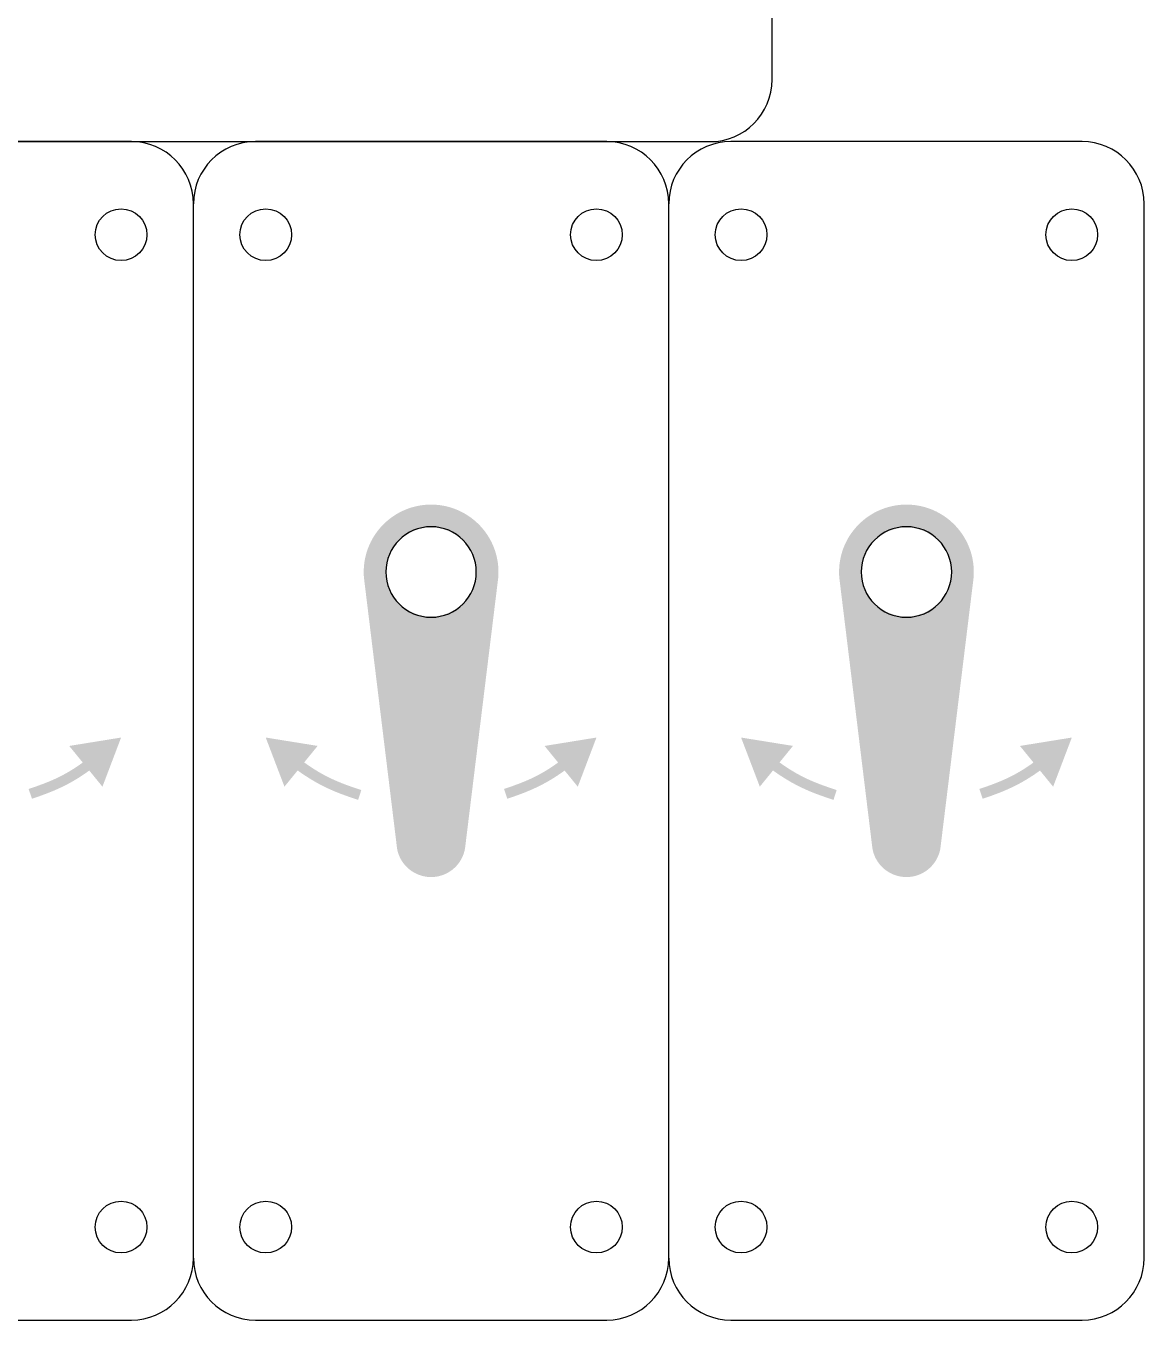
# Model space of a CAD drawing. Header units: millimetres. Extents: x 0 to 113, y 0 to 165.
# Drawn here: x 53.9 to 108, y 0 to 62.6 of the extents above; entities that cross this region are included whole.
import ezdxf

# ---------------------------------------------------------------- set-up
doc = ezdxf.new("R2010")
doc.units = ezdxf.units.MM
doc.header["$MEASUREMENT"] = 0
doc.layers.add('Cut', color=1, linetype='Continuous', true_color=0xff0000)
doc.layers.add('Etch', color=5, linetype='Continuous', true_color=0x0000ff)

msp = doc.modelspace()

# ---------------------------------------------------------------- hatches: boundary and pattern name
at = {"layer": 'Etch'}
h = msp.add_hatch(color=256, dxfattribs=at)
h.paths.add_polyline_path([(70.252, 35.904), (70.247, 35.974), (70.243, 36.044), (70.241, 36.115), (70.24, 36.186), (70.241, 36.27), (70.245, 36.353), (70.25, 36.437), (70.257, 36.519), (70.267, 36.601), (70.278, 36.682), (70.291, 36.763), (70.307, 36.843), (70.324, 36.922), (70.343, 37), (70.364, 37.078), (70.387, 37.155), (70.412, 37.231), (70.438, 37.306), (70.466, 37.381), (70.496, 37.454), (70.528, 37.527), (70.562, 37.599), (70.597, 37.67), (70.634, 37.739), (70.672, 37.808), (70.712, 37.876), (70.754, 37.943), (70.797, 38.008), (70.842, 38.073), (70.888, 38.136), (70.936, 38.198), (70.985, 38.259), (71.035, 38.319), (71.087, 38.377), (71.14, 38.435), (71.195, 38.49), (71.251, 38.545), (71.308, 38.598), (71.367, 38.65), (71.427, 38.701), (71.488, 38.75), (71.55, 38.798), (71.613, 38.844), (71.678, 38.888), (71.743, 38.932), (71.81, 38.973), (71.877, 39.013), (71.946, 39.052), (72.016, 39.089), (72.087, 39.124), (72.159, 39.157), (72.231, 39.189), (72.305, 39.219), (72.379, 39.247), (72.455, 39.274), (72.531, 39.299), (72.608, 39.321), (72.685, 39.342), (72.764, 39.362), (72.843, 39.379), (72.923, 39.394), (73.004, 39.408), (73.085, 39.419), (73.167, 39.428), (73.249, 39.436), (73.332, 39.441), (73.416, 39.444), (73.5, 39.445), (73.584, 39.444), (73.668, 39.441), (73.751, 39.436), (73.833, 39.428), (73.915, 39.419), (73.996, 39.408), (74.077, 39.394), (74.157, 39.379), (74.236, 39.362), (74.315, 39.342), (74.392, 39.321), (74.469, 39.299), (74.545, 39.274), (74.621, 39.247), (74.695, 39.219), (74.769, 39.189), (74.841, 39.157), (74.913, 39.124), (74.984, 39.089), (75.054, 39.052), (75.122, 39.013), (75.19, 38.973), (75.257, 38.932), (75.322, 38.888), (75.387, 38.844), (75.45, 38.798), (75.512, 38.75), (75.573, 38.701), (75.633, 38.65), (75.692, 38.598), (75.749, 38.545), (75.805, 38.49), (75.859, 38.435), (75.913, 38.377), (75.965, 38.319), (76.015, 38.259), (76.064, 38.198), (76.112, 38.136), (76.158, 38.073), (76.203, 38.008), (76.246, 37.943), (76.287, 37.876), (76.328, 37.808), (76.366, 37.739), (76.403, 37.67), (76.438, 37.599), (76.471, 37.527), (76.503, 37.454), (76.533, 37.381), (76.562, 37.306), (76.588, 37.231), (76.613, 37.155), (76.636, 37.078), (76.657, 37), (76.676, 36.922), (76.693, 36.843), (76.708, 36.763), (76.722, 36.682), (76.733, 36.601), (76.742, 36.519), (76.75, 36.437), (76.755, 36.353), (76.758, 36.27), (76.759, 36.186), (76.757, 36.071), (76.751, 35.957), (76.742, 35.844), (76.728, 35.732), (76.726, 35.724), (75.147, 22.856), (75.146, 22.849), (75.14, 22.812), (75.134, 22.774), (75.126, 22.737), (75.118, 22.701), (75.108, 22.665), (75.098, 22.629), (75.087, 22.593), (75.076, 22.558), (75.063, 22.523), (75.05, 22.488), (75.037, 22.454), (75.022, 22.42), (75.007, 22.387), (74.991, 22.354), (74.974, 22.321), (74.957, 22.289), (74.938, 22.257), (74.92, 22.226), (74.9, 22.195), (74.88, 22.164), (74.859, 22.134), (74.838, 22.105), (74.816, 22.076), (74.794, 22.047), (74.77, 22.02), (74.747, 21.992), (74.722, 21.965), (74.697, 21.939), (74.672, 21.913), (74.646, 21.888), (74.619, 21.863), (74.592, 21.839), (74.564, 21.815), (74.536, 21.792), (74.508, 21.77), (74.478, 21.748), (74.449, 21.727), (74.419, 21.707), (74.388, 21.687), (74.357, 21.668), (74.325, 21.649), (74.293, 21.631), (74.261, 21.614), (74.228, 21.598), (74.195, 21.582), (74.161, 21.567), (74.127, 21.553), (74.093, 21.539), (74.058, 21.526), (74.023, 21.514), (73.988, 21.503), (73.952, 21.493), (73.916, 21.483), (73.88, 21.474), (73.843, 21.466), (73.806, 21.459), (73.768, 21.452), (73.731, 21.446), (73.693, 21.442), (73.655, 21.438), (73.617, 21.434), (73.578, 21.432), (73.539, 21.431), (73.5, 21.43), (73.461, 21.431), (73.423, 21.432), (73.385, 21.434), (73.346, 21.437), (73.309, 21.441), (73.271, 21.446), (73.234, 21.452), (73.197, 21.458), (73.16, 21.465), (73.124, 21.473), (73.087, 21.482), (73.051, 21.491), (73.016, 21.502), (72.981, 21.513), (72.946, 21.525), (72.911, 21.537), (72.877, 21.551), (72.843, 21.565), (72.81, 21.579), (72.777, 21.595), (72.744, 21.611), (72.712, 21.628), (72.68, 21.645), (72.649, 21.663), (72.618, 21.682), (72.587, 21.702), (72.557, 21.722), (72.527, 21.742), (72.498, 21.764), (72.47, 21.786), (72.441, 21.808), (72.414, 21.831), (72.387, 21.855), (72.36, 21.879), (72.334, 21.904), (72.308, 21.93), (72.283, 21.956), (72.259, 21.982), (72.235, 22.009), (72.212, 22.037), (72.189, 22.065), (72.167, 22.093), (72.145, 22.122), (72.124, 22.152), (72.104, 22.182), (72.085, 22.212), (72.066, 22.243), (72.047, 22.274), (72.03, 22.306), (72.013, 22.338), (71.997, 22.37), (71.981, 22.403), (71.966, 22.437), (71.952, 22.47), (71.939, 22.504), (71.926, 22.539), (71.914, 22.574), (71.903, 22.609), (71.892, 22.644), (71.883, 22.68), (71.874, 22.716), (71.866, 22.752), (71.859, 22.789), (71.852, 22.826), (70.253, 35.895)], flags=0)
h.paths.add_polyline_path([(75.65, 36.186), (75.649, 36.241), (75.647, 36.297), (75.644, 36.351), (75.639, 36.406), (75.633, 36.46), (75.625, 36.513), (75.616, 36.566), (75.606, 36.619), (75.595, 36.671), (75.582, 36.723), (75.568, 36.774), (75.553, 36.825), (75.537, 36.875), (75.519, 36.925), (75.501, 36.974), (75.481, 37.023), (75.46, 37.071), (75.438, 37.118), (75.415, 37.165), (75.39, 37.211), (75.365, 37.256), (75.339, 37.301), (75.311, 37.345), (75.283, 37.388), (75.253, 37.43), (75.223, 37.472), (75.191, 37.513), (75.159, 37.553), (75.126, 37.593), (75.091, 37.631), (75.056, 37.669), (75.02, 37.706), (74.983, 37.742), (74.945, 37.777), (74.907, 37.811), (74.867, 37.845), (74.827, 37.877), (74.786, 37.909), (74.744, 37.939), (74.702, 37.969), (74.659, 37.997), (74.615, 38.024), (74.57, 38.051), (74.525, 38.076), (74.479, 38.101), (74.432, 38.124), (74.385, 38.146), (74.337, 38.167), (74.288, 38.187), (74.239, 38.205), (74.189, 38.223), (74.139, 38.239), (74.089, 38.254), (74.037, 38.268), (73.986, 38.281), (73.933, 38.292), (73.881, 38.302), (73.827, 38.311), (73.774, 38.318), (73.72, 38.325), (73.665, 38.329), (73.611, 38.333), (73.556, 38.335), (73.5, 38.336), (73.445, 38.335), (73.389, 38.333), (73.335, 38.329), (73.28, 38.325), (73.226, 38.318), (73.173, 38.311), (73.119, 38.302), (73.067, 38.292), (73.014, 38.281), (72.963, 38.268), (72.911, 38.254), (72.861, 38.239), (72.81, 38.223), (72.761, 38.205), (72.712, 38.187), (72.663, 38.167), (72.615, 38.146), (72.568, 38.124), (72.521, 38.101), (72.475, 38.076), (72.43, 38.051), (72.385, 38.024), (72.341, 37.997), (72.298, 37.969), (72.255, 37.939), (72.214, 37.909), (72.173, 37.877), (72.132, 37.845), (72.093, 37.811), (72.054, 37.777), (72.017, 37.742), (71.98, 37.706), (71.944, 37.669), (71.908, 37.631), (71.874, 37.593), (71.841, 37.553), (71.809, 37.513), (71.777, 37.472), (71.747, 37.43), (71.717, 37.388), (71.689, 37.345), (71.661, 37.301), (71.635, 37.256), (71.609, 37.211), (71.585, 37.165), (71.562, 37.118), (71.54, 37.071), (71.519, 37.023), (71.499, 36.974), (71.48, 36.925), (71.463, 36.875), (71.447, 36.825), (71.431, 36.774), (71.418, 36.723), (71.405, 36.671), (71.394, 36.619), (71.383, 36.566), (71.375, 36.513), (71.367, 36.46), (71.361, 36.406), (71.356, 36.351), (71.353, 36.297), (71.351, 36.241), (71.35, 36.186), (71.351, 36.13), (71.353, 36.075), (71.356, 36.02), (71.361, 35.966), (71.367, 35.912), (71.375, 35.858), (71.383, 35.805), (71.394, 35.753), (71.405, 35.7), (71.418, 35.649), (71.431, 35.597), (71.447, 35.547), (71.463, 35.496), (71.48, 35.447), (71.499, 35.398), (71.519, 35.349), (71.54, 35.301), (71.562, 35.254), (71.585, 35.207), (71.609, 35.161), (71.635, 35.116), (71.661, 35.071), (71.689, 35.027), (71.717, 34.984), (71.747, 34.941), (71.777, 34.9), (71.809, 34.859), (71.841, 34.818), (71.874, 34.779), (71.908, 34.74), (71.944, 34.703), (71.98, 34.666), (72.017, 34.63), (72.054, 34.594), (72.093, 34.56), (72.132, 34.527), (72.173, 34.495), (72.214, 34.463), (72.255, 34.433), (72.298, 34.403), (72.341, 34.375), (72.385, 34.347), (72.43, 34.321), (72.475, 34.295), (72.521, 34.271), (72.568, 34.248), (72.615, 34.226), (72.663, 34.205), (72.712, 34.185), (72.761, 34.166), (72.81, 34.149), (72.861, 34.133), (72.911, 34.118), (72.963, 34.104), (73.014, 34.091), (73.067, 34.08), (73.119, 34.07), (73.173, 34.061), (73.226, 34.053), (73.28, 34.047), (73.335, 34.042), (73.389, 34.039), (73.445, 34.037), (73.5, 34.036), (73.556, 34.037), (73.611, 34.039), (73.665, 34.042), (73.72, 34.047), (73.774, 34.053), (73.827, 34.061), (73.881, 34.07), (73.933, 34.08), (73.986, 34.091), (74.037, 34.104), (74.089, 34.118), (74.139, 34.133), (74.189, 34.149), (74.239, 34.166), (74.288, 34.185), (74.337, 34.205), (74.385, 34.226), (74.432, 34.248), (74.479, 34.271), (74.525, 34.295), (74.57, 34.321), (74.615, 34.347), (74.659, 34.375), (74.702, 34.403), (74.744, 34.433), (74.786, 34.463), (74.827, 34.495), (74.867, 34.527), (74.907, 34.56), (74.945, 34.594), (74.983, 34.63), (75.02, 34.666), (75.056, 34.703), (75.091, 34.74), (75.126, 34.779), (75.159, 34.818), (75.191, 34.859), (75.223, 34.9), (75.253, 34.941), (75.283, 34.984), (75.311, 35.027), (75.339, 35.071), (75.365, 35.116), (75.39, 35.161), (75.415, 35.207), (75.438, 35.254), (75.46, 35.301), (75.481, 35.349), (75.501, 35.398), (75.519, 35.447), (75.537, 35.496), (75.553, 35.547), (75.568, 35.597), (75.582, 35.649), (75.595, 35.7), (75.606, 35.753), (75.616, 35.805), (75.625, 35.858), (75.633, 35.912), (75.639, 35.966), (75.644, 36.02), (75.647, 36.075), (75.649, 36.13)], flags=0)
h = msp.add_hatch(color=256, dxfattribs=at)
h.paths.add_polyline_path([(93.252, 35.904), (93.247, 35.974), (93.243, 36.044), (93.241, 36.115), (93.24, 36.186), (93.241, 36.27), (93.245, 36.353), (93.25, 36.437), (93.257, 36.519), (93.267, 36.601), (93.278, 36.682), (93.291, 36.763), (93.307, 36.843), (93.324, 36.922), (93.343, 37), (93.364, 37.078), (93.387, 37.155), (93.412, 37.231), (93.438, 37.306), (93.466, 37.381), (93.496, 37.454), (93.528, 37.527), (93.562, 37.599), (93.597, 37.67), (93.634, 37.739), (93.672, 37.808), (93.712, 37.876), (93.754, 37.943), (93.797, 38.008), (93.842, 38.073), (93.888, 38.136), (93.936, 38.198), (93.985, 38.259), (94.035, 38.319), (94.087, 38.377), (94.14, 38.435), (94.195, 38.49), (94.251, 38.545), (94.308, 38.598), (94.367, 38.65), (94.427, 38.701), (94.488, 38.75), (94.55, 38.798), (94.613, 38.844), (94.678, 38.888), (94.743, 38.932), (94.81, 38.973), (94.877, 39.013), (94.946, 39.052), (95.016, 39.089), (95.087, 39.124), (95.159, 39.157), (95.231, 39.189), (95.305, 39.219), (95.379, 39.247), (95.455, 39.274), (95.531, 39.299), (95.608, 39.321), (95.685, 39.342), (95.764, 39.362), (95.843, 39.379), (95.923, 39.394), (96.004, 39.408), (96.085, 39.419), (96.167, 39.428), (96.249, 39.436), (96.332, 39.441), (96.416, 39.444), (96.5, 39.445), (96.584, 39.444), (96.668, 39.441), (96.751, 39.436), (96.833, 39.428), (96.915, 39.419), (96.996, 39.408), (97.077, 39.394), (97.157, 39.379), (97.236, 39.362), (97.315, 39.342), (97.392, 39.321), (97.469, 39.299), (97.545, 39.274), (97.621, 39.247), (97.695, 39.219), (97.769, 39.189), (97.841, 39.157), (97.913, 39.124), (97.984, 39.089), (98.054, 39.052), (98.122, 39.013), (98.19, 38.973), (98.257, 38.932), (98.322, 38.888), (98.387, 38.844), (98.45, 38.798), (98.512, 38.75), (98.573, 38.701), (98.633, 38.65), (98.692, 38.598), (98.749, 38.545), (98.805, 38.49), (98.859, 38.435), (98.913, 38.377), (98.965, 38.319), (99.015, 38.259), (99.064, 38.198), (99.112, 38.136), (99.158, 38.073), (99.203, 38.008), (99.246, 37.943), (99.287, 37.876), (99.328, 37.808), (99.366, 37.739), (99.403, 37.67), (99.438, 37.599), (99.471, 37.527), (99.503, 37.454), (99.533, 37.381), (99.562, 37.306), (99.588, 37.231), (99.613, 37.155), (99.636, 37.078), (99.657, 37), (99.676, 36.922), (99.693, 36.843), (99.708, 36.763), (99.722, 36.682), (99.733, 36.601), (99.742, 36.519), (99.75, 36.437), (99.755, 36.353), (99.758, 36.27), (99.759, 36.186), (99.757, 36.071), (99.751, 35.957), (99.742, 35.844), (99.728, 35.732), (99.726, 35.724), (98.147, 22.856), (98.146, 22.849), (98.14, 22.812), (98.134, 22.774), (98.126, 22.737), (98.118, 22.701), (98.108, 22.665), (98.098, 22.629), (98.087, 22.593), (98.076, 22.558), (98.063, 22.523), (98.05, 22.488), (98.037, 22.454), (98.022, 22.42), (98.007, 22.387), (97.991, 22.354), (97.974, 22.321), (97.957, 22.289), (97.938, 22.257), (97.92, 22.226), (97.9, 22.195), (97.88, 22.164), (97.859, 22.134), (97.838, 22.105), (97.816, 22.076), (97.794, 22.047), (97.77, 22.02), (97.747, 21.992), (97.722, 21.965), (97.697, 21.939), (97.672, 21.913), (97.646, 21.888), (97.619, 21.863), (97.592, 21.839), (97.564, 21.815), (97.536, 21.792), (97.508, 21.77), (97.478, 21.748), (97.449, 21.727), (97.419, 21.707), (97.388, 21.687), (97.357, 21.668), (97.325, 21.649), (97.293, 21.631), (97.261, 21.614), (97.228, 21.598), (97.195, 21.582), (97.161, 21.567), (97.127, 21.553), (97.093, 21.539), (97.058, 21.526), (97.023, 21.514), (96.988, 21.503), (96.952, 21.493), (96.916, 21.483), (96.88, 21.474), (96.843, 21.466), (96.806, 21.459), (96.768, 21.452), (96.731, 21.446), (96.693, 21.442), (96.655, 21.438), (96.617, 21.434), (96.578, 21.432), (96.539, 21.431), (96.5, 21.43), (96.461, 21.431), (96.423, 21.432), (96.385, 21.434), (96.346, 21.437), (96.309, 21.441), (96.271, 21.446), (96.234, 21.452), (96.197, 21.458), (96.16, 21.465), (96.124, 21.473), (96.087, 21.482), (96.051, 21.491), (96.016, 21.502), (95.981, 21.513), (95.946, 21.525), (95.911, 21.537), (95.877, 21.551), (95.843, 21.565), (95.81, 21.579), (95.777, 21.595), (95.744, 21.611), (95.712, 21.628), (95.68, 21.645), (95.649, 21.663), (95.618, 21.682), (95.587, 21.702), (95.557, 21.722), (95.527, 21.742), (95.498, 21.764), (95.47, 21.786), (95.441, 21.808), (95.414, 21.831), (95.387, 21.855), (95.36, 21.879), (95.334, 21.904), (95.308, 21.93), (95.283, 21.956), (95.259, 21.982), (95.235, 22.009), (95.212, 22.037), (95.189, 22.065), (95.167, 22.093), (95.145, 22.122), (95.124, 22.152), (95.104, 22.182), (95.085, 22.212), (95.066, 22.243), (95.047, 22.274), (95.03, 22.306), (95.013, 22.338), (94.997, 22.37), (94.981, 22.403), (94.966, 22.437), (94.952, 22.47), (94.939, 22.504), (94.926, 22.539), (94.914, 22.574), (94.903, 22.609), (94.892, 22.644), (94.883, 22.68), (94.874, 22.716), (94.866, 22.752), (94.859, 22.789), (94.852, 22.826), (93.253, 35.895)], flags=0)
h.paths.add_polyline_path([(98.65, 36.186), (98.649, 36.241), (98.647, 36.297), (98.644, 36.351), (98.639, 36.406), (98.633, 36.46), (98.625, 36.513), (98.616, 36.566), (98.606, 36.619), (98.595, 36.671), (98.582, 36.723), (98.568, 36.774), (98.553, 36.825), (98.537, 36.875), (98.519, 36.925), (98.501, 36.974), (98.481, 37.023), (98.46, 37.071), (98.438, 37.118), (98.415, 37.165), (98.39, 37.211), (98.365, 37.256), (98.339, 37.301), (98.311, 37.345), (98.283, 37.388), (98.253, 37.43), (98.223, 37.472), (98.191, 37.513), (98.159, 37.553), (98.126, 37.593), (98.091, 37.631), (98.056, 37.669), (98.02, 37.706), (97.983, 37.742), (97.945, 37.777), (97.907, 37.811), (97.867, 37.845), (97.827, 37.877), (97.786, 37.909), (97.744, 37.939), (97.702, 37.969), (97.659, 37.997), (97.615, 38.024), (97.57, 38.051), (97.525, 38.076), (97.479, 38.101), (97.432, 38.124), (97.385, 38.146), (97.337, 38.167), (97.288, 38.187), (97.239, 38.205), (97.189, 38.223), (97.139, 38.239), (97.089, 38.254), (97.037, 38.268), (96.986, 38.281), (96.933, 38.292), (96.881, 38.302), (96.827, 38.311), (96.774, 38.318), (96.72, 38.325), (96.665, 38.329), (96.611, 38.333), (96.556, 38.335), (96.5, 38.336), (96.445, 38.335), (96.389, 38.333), (96.335, 38.329), (96.28, 38.325), (96.226, 38.318), (96.173, 38.311), (96.119, 38.302), (96.067, 38.292), (96.014, 38.281), (95.963, 38.268), (95.911, 38.254), (95.861, 38.239), (95.81, 38.223), (95.761, 38.205), (95.712, 38.187), (95.663, 38.167), (95.615, 38.146), (95.568, 38.124), (95.521, 38.101), (95.475, 38.076), (95.43, 38.051), (95.385, 38.024), (95.341, 37.997), (95.298, 37.969), (95.255, 37.939), (95.214, 37.909), (95.173, 37.877), (95.132, 37.845), (95.093, 37.811), (95.054, 37.777), (95.017, 37.742), (94.98, 37.706), (94.944, 37.669), (94.908, 37.631), (94.874, 37.593), (94.841, 37.553), (94.809, 37.513), (94.777, 37.472), (94.747, 37.43), (94.717, 37.388), (94.689, 37.345), (94.661, 37.301), (94.635, 37.256), (94.609, 37.211), (94.585, 37.165), (94.562, 37.118), (94.54, 37.071), (94.519, 37.023), (94.499, 36.974), (94.48, 36.925), (94.463, 36.875), (94.447, 36.825), (94.431, 36.774), (94.418, 36.723), (94.405, 36.671), (94.394, 36.619), (94.383, 36.566), (94.375, 36.513), (94.367, 36.46), (94.361, 36.406), (94.356, 36.351), (94.353, 36.297), (94.351, 36.241), (94.35, 36.186), (94.351, 36.13), (94.353, 36.075), (94.356, 36.02), (94.361, 35.966), (94.367, 35.912), (94.375, 35.858), (94.383, 35.805), (94.394, 35.753), (94.405, 35.7), (94.418, 35.649), (94.431, 35.597), (94.447, 35.547), (94.463, 35.496), (94.48, 35.447), (94.499, 35.398), (94.519, 35.349), (94.54, 35.301), (94.562, 35.254), (94.585, 35.207), (94.609, 35.161), (94.635, 35.116), (94.661, 35.071), (94.689, 35.027), (94.717, 34.984), (94.747, 34.941), (94.777, 34.9), (94.809, 34.859), (94.841, 34.818), (94.874, 34.779), (94.908, 34.74), (94.944, 34.703), (94.98, 34.666), (95.017, 34.63), (95.054, 34.594), (95.093, 34.56), (95.132, 34.527), (95.173, 34.495), (95.214, 34.463), (95.255, 34.433), (95.298, 34.403), (95.341, 34.375), (95.385, 34.347), (95.43, 34.321), (95.475, 34.295), (95.521, 34.271), (95.568, 34.248), (95.615, 34.226), (95.663, 34.205), (95.712, 34.185), (95.761, 34.166), (95.81, 34.149), (95.861, 34.133), (95.911, 34.118), (95.963, 34.104), (96.014, 34.091), (96.067, 34.08), (96.119, 34.07), (96.173, 34.061), (96.226, 34.053), (96.28, 34.047), (96.335, 34.042), (96.389, 34.039), (96.445, 34.037), (96.5, 34.036), (96.556, 34.037), (96.611, 34.039), (96.665, 34.042), (96.72, 34.047), (96.774, 34.053), (96.827, 34.061), (96.881, 34.07), (96.933, 34.08), (96.986, 34.091), (97.037, 34.104), (97.089, 34.118), (97.139, 34.133), (97.189, 34.149), (97.239, 34.166), (97.288, 34.185), (97.337, 34.205), (97.385, 34.226), (97.432, 34.248), (97.479, 34.271), (97.525, 34.295), (97.57, 34.321), (97.615, 34.347), (97.659, 34.375), (97.702, 34.403), (97.744, 34.433), (97.786, 34.463), (97.827, 34.495), (97.867, 34.527), (97.907, 34.56), (97.945, 34.594), (97.983, 34.63), (98.02, 34.666), (98.056, 34.703), (98.091, 34.74), (98.126, 34.779), (98.159, 34.818), (98.191, 34.859), (98.223, 34.9), (98.253, 34.941), (98.283, 34.984), (98.311, 35.027), (98.339, 35.071), (98.365, 35.116), (98.39, 35.161), (98.415, 35.207), (98.438, 35.254), (98.46, 35.301), (98.481, 35.349), (98.501, 35.398), (98.519, 35.447), (98.537, 35.496), (98.553, 35.547), (98.568, 35.597), (98.582, 35.649), (98.595, 35.7), (98.606, 35.753), (98.616, 35.805), (98.625, 35.858), (98.633, 35.912), (98.639, 35.966), (98.644, 36.02), (98.647, 36.075), (98.649, 36.13)], flags=0)
for points in [[(55.991, 27.772), (58.501, 28.178), (57.598, 25.801)], [(68.01, 27.774), (66.405, 25.802), (65.499, 28.178)], [(78.991, 27.772), (81.501, 28.178), (80.598, 25.801)], [(91.01, 27.774), (89.405, 25.802), (88.499, 28.178)], [(101.991, 27.772), (104.501, 28.178), (103.598, 25.801)], [(54.028, 25.69), (54.404, 25.819), (54.752, 25.947), (55.079, 26.078), (55.237, 26.147), (55.392, 26.218), (55.546, 26.293), (55.698, 26.372), (55.851, 26.456), (56.005, 26.545), (56.16, 26.64), (56.318, 26.742), (56.48, 26.851), (56.646, 26.969), (56.962, 26.581), (56.788, 26.458), (56.618, 26.343), (56.45, 26.235), (56.286, 26.134), (56.122, 26.039), (55.959, 25.949), (55.796, 25.864), (55.632, 25.783), (55.466, 25.705), (55.298, 25.631), (55.126, 25.559), (54.95, 25.489), (54.582, 25.352), (54.187, 25.216)], [(67.043, 26.586), (67.359, 26.975), (67.534, 26.852), (67.704, 26.737), (67.87, 26.63), (68.034, 26.53), (68.197, 26.436), (68.358, 26.348), (68.519, 26.264), (68.682, 26.186), (68.846, 26.111), (69.013, 26.039), (69.184, 25.97), (69.359, 25.902), (69.726, 25.771), (70.123, 25.64), (69.971, 25.164), (69.555, 25.302), (69.166, 25.442), (68.98, 25.515), (68.798, 25.589), (68.62, 25.667), (68.445, 25.748), (68.271, 25.832), (68.099, 25.922), (67.927, 26.016), (67.755, 26.117), (67.581, 26.223), (67.405, 26.337), (67.226, 26.457)], [(77.028, 25.69), (77.404, 25.819), (77.752, 25.947), (78.079, 26.078), (78.237, 26.147), (78.392, 26.218), (78.546, 26.293), (78.698, 26.372), (78.851, 26.456), (79.005, 26.545), (79.16, 26.64), (79.318, 26.742), (79.48, 26.851), (79.646, 26.969), (79.962, 26.581), (79.788, 26.458), (79.618, 26.343), (79.45, 26.235), (79.286, 26.134), (79.122, 26.039), (78.959, 25.949), (78.796, 25.864), (78.632, 25.783), (78.466, 25.705), (78.298, 25.631), (78.126, 25.559), (77.95, 25.489), (77.582, 25.352), (77.187, 25.216)], [(90.043, 26.586), (90.359, 26.975), (90.534, 26.852), (90.704, 26.737), (90.87, 26.63), (91.034, 26.53), (91.197, 26.436), (91.358, 26.348), (91.519, 26.264), (91.682, 26.186), (91.846, 26.111), (92.013, 26.039), (92.184, 25.97), (92.359, 25.902), (92.726, 25.771), (93.123, 25.64), (92.971, 25.164), (92.555, 25.302), (92.166, 25.442), (91.98, 25.515), (91.798, 25.589), (91.62, 25.667), (91.445, 25.748), (91.271, 25.832), (91.099, 25.922), (90.927, 26.016), (90.755, 26.117), (90.581, 26.223), (90.405, 26.337), (90.226, 26.457)], [(100.028, 25.69), (100.404, 25.819), (100.752, 25.947), (101.079, 26.078), (101.237, 26.147), (101.392, 26.218), (101.546, 26.293), (101.698, 26.372), (101.851, 26.456), (102.005, 26.545), (102.16, 26.64), (102.318, 26.742), (102.48, 26.851), (102.646, 26.969), (102.962, 26.581), (102.788, 26.458), (102.618, 26.343), (102.45, 26.235), (102.286, 26.134), (102.122, 26.039), (101.959, 25.949), (101.796, 25.864), (101.632, 25.783), (101.466, 25.705), (101.298, 25.631), (101.126, 25.559), (100.95, 25.489), (100.582, 25.352), (100.187, 25.216)]]:
    msp.add_hatch(color=256, dxfattribs=at).paths.add_polyline_path(points, flags=0)

# ---------------------------------------------------------------- linework, layer by layer
at = {"layer": 'Cut'}
for p, q in [((90, 60), (90, 119)), ((59, 57), (42, 57)), ((48, 57), (87, 57)), ((82, 57), (65, 57)), ((105, 57), (88, 57)), ((62, 3), (62, 54)), ((85, 3), (85, 54)), ((108, 3), (108, 54)), ((42, 0), (59, 0)), ((65, 0), (82, 0)), ((88, 0), (105, 0))]:
    msp.add_line(p, q, dxfattribs=at)
for centre in [(58.5, 52.5), (65.5, 52.5), (81.5, 52.5), (88.5, 52.5), (104.5, 52.5), (58.5, 4.5), (65.5, 4.5), (81.5, 4.5), (88.5, 4.5), (104.5, 4.5)]:
    msp.add_circle(centre, 1.25, dxfattribs=at)
for centre, start, end in [((87, 60), 270, 0), ((59, 54), 0, 90), ((65, 54), 90, 180), ((82, 54), 0, 90), ((88, 54), 90, 180), ((105, 54), 0, 90), ((59, 3), 270, 0), ((65, 3), 180, 270), ((82, 3), 270, 0), ((88, 3), 180, 270), ((105, 3), 270, 0)]:
    msp.add_arc(centre, 3, start, end, dxfattribs=at)
for points in [[(73.5, 38.374), (72.291, 38.374), (71.311, 37.394), (71.311, 36.186)], [(75.688, 36.186), (75.688, 37.394), (74.709, 38.374), (73.5, 38.374)], [(96.5, 38.374), (95.291, 38.374), (94.311, 37.394), (94.311, 36.186)], [(98.688, 36.186), (98.688, 37.394), (97.709, 38.374), (96.5, 38.374)], [(71.311, 36.186), (71.311, 34.977), (72.291, 33.997), (73.5, 33.997)], [(73.5, 33.997), (74.709, 33.997), (75.688, 34.977), (75.688, 36.186)], [(94.311, 36.186), (94.311, 34.977), (95.291, 33.997), (96.5, 33.997)], [(96.5, 33.997), (97.709, 33.997), (98.688, 34.977), (98.688, 36.186)]]:
    msp.add_open_spline(points, degree=3, dxfattribs=at)

doc.saveas('drawing.dxf')
